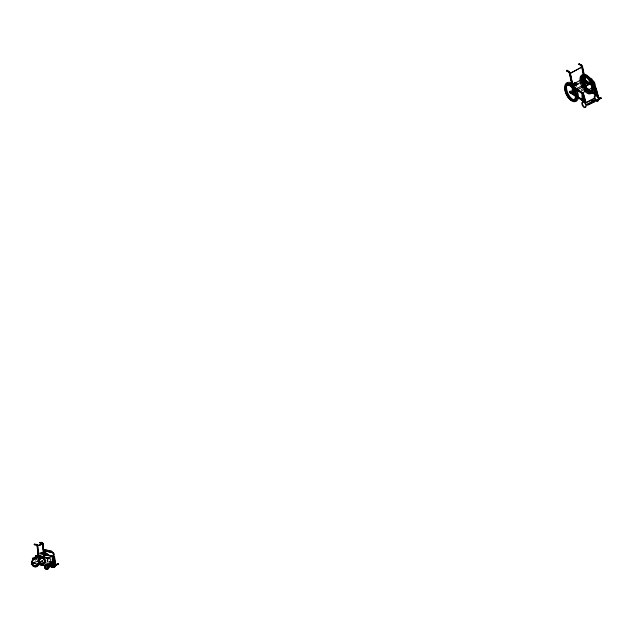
<?xml version="1.0" encoding="UTF-8"?>
<svg xmlns="http://www.w3.org/2000/svg" width="633" height="633" viewBox="0 0 633 633"><rect width="100%" height="100%" fill="white"/><g stroke="black" fill="none" stroke-linecap="round" stroke-linejoin="round"><path stroke-width="0.47" stroke-dasharray="3.17 2.37" d="M47.048 562.12L47.443 559.279M47.277 562.215L47.633 559.627M47.546 561.368L47.799 559.532M47.799 561.289L48.045 559.453M46.541 560.276L48.266 559.77M575.104 85.724L577.304 87.267M581.814 91.073L581.64 90.123A2.492 1.226 64.7 0 0 581.379 89.467M35.092 560.173A3.086 2.659 78.6 0 1 35.765 560.45M581.656 89.332A3.118 1.527 64.7 0 1 582.162 90.962M582.075 89.506A2.492 1.219 64.7 0 1 582.368 90.788"/><path stroke-width="0.95" d="M34.411 563.006L35.108 563.552M40.069 542.402C39.183 543.383 41.003 541.555 42.158 542.679A1.234 1.06 76 0 1 43.179 543.961L43.685 550.14L52.412 552.111A2.223 1.899 77.1 0 1 54.019 554.753L53.789 556.391A2.01 1.717 77.4 0 1 54.707 557.847L55.649 563.718L51.779 564.85M53.346 556.629L43.819 554.168L42.546 544.063A0.957 0.823 76 0 0 41.897 543.185L42.158 542.679L42.142 543.106A0.957 0.823 76 0 1 42.791 543.984L43.463 554.54L53.346 556.629L53.417 556.201L43.819 554.168L38.297 555.885L38.13 554.136M34.317 544.269L34.301 544.697L36.39 544.966L36.651 544.451L34.317 544.269L36.651 544.451A1.226 1.06 76.1 0 1 37.656 545.559L37.917 551.952L37.418 545.812A1.226 1.06 76.2 0 0 36.405 544.538L36.39 544.966A0.95 0.823 76.2 0 1 37.038 545.836L38.146 554.302L43.922 552.498L42.917 543.874A1.234 1.06 76 0 0 41.913 542.758L39.816 542.489M34.562 544.19L34.301 544.704L36.635 544.886A0.95 0.823 76.2 0 1 37.284 545.757L38.194 556.17L47.791 558.322L47.863 557.895L38.297 555.885M36.39 544.958L36.405 544.538M39.8 542.916L41.889 543.193L41.913 542.758M41.889 543.193L42.158 542.679M36.635 544.886L36.651 544.451M50.672 561.993L52.602 562.286L53.599 553.899A1.78 1.519 77.1 0 0 52.357 552.538L43.732 550.599L43.922 552.498M43.875 557.475L44.286 554.587L43.606 557.586L43.163 557.467L43.804 554.476L43.4 557.396L43.859 557.507L43.922 557.04L43.226 556.993L43.669 557.119M54.375 566.369L53.884 566.258L53.987 565.316L55.585 565.356L55.482 566.298L54.865 566.48M53.805 567.184C54.81 565.546 55.395 566.408 54.398 566.63M54.541 566.448C54.588 567.089 54.992 567.128 54.43 566.448M53.884 566.258L54.501 566.076L54.604 565.142M54.612 566.741L55.118 566.598L54.406 566.907M54.865 566.772L54.992 566.187M50.284 563.971L50.846 559.002L38.613 556.233L32.623 558.053L32.038 563.022L44.255 565.728L50.284 563.971L39.919 561.653M36.864 558.781L36.991 557.689L35.796 557.918C34.68 560.102 38.328 558.1 35.67 559.01M38.613 556.233L38.027 561.234L32.038 563.022M32.892 559.841L33.019 558.757L33.96 558.472L34.079 559.619L32.892 559.841L34.079 559.619M33.138 559.896L33.272 558.812L34.214 558.528M33.834 559.564L33.96 558.472M35.282 557.254L35.393 556.304L37.007 556.344L36.896 557.293L35.891 557.064C37.11 554.919 35.939 555.988 36.263 555.869M36.342 556.47C37.83 555.806 35.132 555.101 35.772 556.391M35.915 559.066L36.041 557.974L36.991 557.689M35.701 556.217L36.761 556.415L36.081 555.703M36.611 558.725L36.738 557.633M52.412 552.111L51.051 551.936L51.4 551.121L51.305 551.841M52.349 562.357L53.386 554.73A1.78 1.519 77.1 0 0 52.104 552.617L43.479 550.678M52.721 562.452L55.103 562.705L52.721 562.452L53.734 556.85A1.567 1.337 77.4 0 1 54.311 557.792L55.617 565.047L57.445 564.604L57.35 564.185L55.775 564.565L55.577 563.726L55.016 563.805L54.058 557.871A1.567 1.337 77.5 0 0 53.473 556.929M53.892 556.771A2.01 1.717 77.5 0 0 53.536 556.47L53.758 554.825A2.223 1.899 77.1 0 0 52.159 552.19M52.982 562.381L53.734 556.85M45.861 552.846L45.513 553.638L45.861 552.846L43.028 552.237M48.369 555.07L48.314 555.505L47.364 554.912M39.373 556.573L42.522 557.285L42.577 556.85M37.418 545.812L42.925 544.04L43.463 550.227L44.429 550.441L44.769 549.697L51.4 551.121M44.769 549.697L44.429 550.441M53.093 556.708L53.417 556.201M54.422 566.052L54.509 565.459M54.446 566.234L54.675 565.491M50.521 564.858L50.6 564.145M50.735 564.794L51.083 563.813M50.759 565.34L50.996 564.232M50.964 564.81L51.154 564.312M52.634 564.992C53.164 565.791 52.009 564.723 52.982 565.198M53.971 566.575L54.288 565.047L53.512 563.623M54.327 565.957L54.493 564.96M45.093 565.965L45.149 567.564M46.739 566.915L46.415 566.67L46.573 567.239M48.14 567.754L47.847 565.862M48.29 567.833L48.322 567.263M48.551 567.271L47.72 568.656L48.654 567.73M48.765 567.215L48.037 568.853M44.848 565.847L45.204 568.212M44.793 566.622L45.331 565.514M577.359 97.49L569.906 92.576L569.89 92.038L570.444 91.753L570.468 92.283L585.414 101.953L584.852 102.237L582.621 100.94L577.51 97.071M569.993 92.078L570.681 93.209M590.304 90.369L589.584 91.073L583.887 87.251M48.796 562.041L49.247 561.55L52.602 562.286M55.174 566.385L54.755 566.67M54.114 566.377L54.406 565.934M54.216 566.749L54.565 566.005M50.632 564.335L51.249 563.204M50.909 564.256L51.226 563.774M51.067 564.335L51.368 563.892M47.926 568.173L48.219 567.73M48.203 568.252L48.44 567.793M44.737 566.068L45.109 565.324M44.888 566.147L45.449 565.206M40.757 557.341L41.177 557.246M42.205 557.08L41.825 556.613M585.343 84.134L572.39 90.804L572.62 91.872L573.102 91.54M53.631 566.939L54.288 566.147L53.852 566.875M50.862 563.876L51.985 563.156M51.138 563.797L51.566 563.402M51.281 563.916L52.056 563.323M45.497 564.905C43.4 566.076 44.919 569.779 47.238 569.217M45.188 565.704L45.663 565.142M42.379 560.767C41.976 562.088 41.303 560.379 42.49 560.988M42.182 561.234L42.087 560.759L42.316 561.202M53.425 566.939L53.892 566.685M53.212 567.192L53.908 566.859M53.995 566.836L52.737 567.31M53.322 567.469L54.794 565.578L53.67 563.402M47.704 568.481L46.802 568.845M47.301 568.909L48.084 568.553M47.562 569.138C50.189 568.379 48.915 563.94 46.296 564.549M45.307 565.245L46.082 564.897M45.41 565.396L45.877 565.142M51.732 562.919C48.781 563.821 50.775 568.758 53.544 567.405M51.202 563.505L52.958 563.061L52.096 563.141M583.721 75.153L584.283 74.86L582.629 66.916A1.749 0.847 64.3 0 0 581.403 64.906L580.904 65.729A1.361 0.657 64.3 0 1 581.703 67.098L570.317 73.412L571.971 81.325M566.464 70.556L568.545 71.711L569.099 71.418L569.162 71.948A1.345 0.665 64.3 0 1 569.953 73.301L572.042 84.624L569.399 73.594A1.345 0.665 64.3 0 0 568.608 72.241L566.464 70.556L567.026 70.263L569.099 71.418A1.733 0.855 64.3 0 1 570.278 73.199L573.031 86.373L582.455 93.13L581.893 93.415L576.378 89.767L576.813 89.395L578.443 90.479L577.889 90.772L576.813 89.554L576.829 90.068M581.403 64.906L580.904 65.737L578.768 64.028L579.33 63.727L581.474 65.428A1.361 0.657 64.3 0 1 582.265 66.797L583.935 74.734M566.527 71.094L567.081 70.785L569.162 71.956L568.608 72.249L568.545 71.711A1.733 0.855 64.3 0 1 569.763 73.705L570.657 78.088M578.831 64.55L579.393 64.257L580.437 64.851M570.278 73.199L582.02 66.995A1.749 0.847 64.3 0 0 580.841 65.199L580.904 65.737M584.686 75.034L585.248 74.734L591.902 79.165L591.95 80.043L591.38 80.336M567.761 84.062L568.165 83.857M584.971 75.09L585.383 74.876M571.211 82.345L572.09 81.91L572.596 84.331L584.394 78.207L583.879 75.77M589.727 78.539L593.066 80.795A3.149 1.519 64.8 0 1 595.099 84.735L595.202 86.697L594.252 87.117L584.56 80.581L583.99 77.922L584.955 77.914L584.417 75.454M572.185 85.305L572.477 86.666L573.031 86.373M587.93 82.361L590.241 84.426L590.811 84.134L585.398 79.972L573.031 86.404L582.653 92.766L586.862 90.606M571.615 84.205L572.2 86.982L572.754 86.697L576.117 88.937M584.56 80.581L585.129 80.288L590.811 84.134M572.343 88.319L572.905 88.034M584.71 81.926L585.28 81.633M591.341 79.449L591.902 79.165M572.398 89.759L572.96 89.467M584.781 83.374L585.343 83.081M572.873 90.274L573.435 89.989L572.406 89.957L572.881 90.472M585.367 83.493L585.224 80.351L584.655 80.644L584.789 83.572L585.818 83.603M569.906 92.576L570.468 92.283M588.619 83.327L589.188 83.034L588.848 82.306L588.279 82.599L588.619 83.327L589.299 83.113L588.563 82.448M582.518 87.125L572.501 92.307L573.166 92.671A1.361 0.673 64.6 0 0 573.411 91.35M584.243 86.238L585.968 85.352M572.889 92.6L573.443 92.315M578.174 89.799L577.612 90.084L581.885 92.909L582.21 100.164L582.771 99.879L582.455 92.632L581.893 93.415M585.28 86.23L587.82 84.925M589.972 83.738L590.534 83.445M572.992 92.647L573.545 92.355L573.633 94.372L573.071 94.665L573.609 93.842M584.916 85.969L585.383 86.278L588.097 84.996A1.377 0.665 64.7 0 0 588.128 83.24A1.377 0.665 64.7 0 0 586.823 82.781A1.377 0.665 64.7 0 0 587.685 84.854L587.899 84.972M584.963 87.449L585.533 87.156L585.462 85.645L586.118 86.017A1.377 0.665 64.7 0 0 586.411 85.819M585.446 87.773L586.016 87.481M568.299 97.878L568.695 97.672M585.604 89.024L586.016 88.81M588.548 89.744L591.918 88.019M587.155 81.831L584.837 80.264L594.814 86.824L594.806 86.317L594.252 87.117M594.751 89.435L594.656 87.544L595.226 87.251A2.208 1.068 64.9 0 1 595.962 88.66L598.375 96.62L596.365 88.921A2.841 1.369 64.9 0 0 595.202 86.697M578.736 98.4L579.401 97.672L570.444 91.753M582.597 100.425L583.151 100.149L585.264 101.367L584.702 101.644M595.55 93.882L594.98 94.167L597.085 95.409L597.655 95.124L595.55 93.882L595.226 87.251M591.902 92.624L597.243 96.002L597.813 95.718L592.472 92.331M582.653 94.349A2.192 1.076 64.8 0 1 583.033 95.235L585.05 102.997L591.008 100.061L591.586 101.264L593.018 101.407L593.2 101.968L587.305 104.92L585.628 104.769L585.121 103.021M594.173 100.94L594.324 101.407L592.638 101.248L592.132 99.492L594.434 98.337M597.441 96.77L598.082 96.509L598.589 98.265L600.266 98.431L600.092 97.862L598.652 97.719L598.304 96.588L597.441 96.77L597.243 96.002M585.209 103.052L591.238 100.141M592.132 99.492L594.664 98.424M597.805 96.904L598.375 96.62M585.628 104.769L591.515 101.81L593.2 101.968M592.638 101.248L596.041 99.547M600.266 98.431L594.292 101.32L595.289 101.019M598.683 99.318L601.231 98.044L597.956 100.117M593.05 101.502L594.284 101.953L588.397 104.896L587.282 104.825M42.799 543.984L37.663 545.725L38.542 555.806L43.63 556.953L43.812 557.444M40.844 543.059L40.053 542.837L42.142 543.106M37.656 545.559L42.917 543.874L42.981 544.665M37.956 552.411L38.146 554.302L38.233 552.34M43.376 550.845L43.273 552.474M43.819 554.168L49.168 555.252M37.743 554.097L38.194 556.17M43.463 554.54L49.358 555.742L48.915 555.331M38.755 556.304L38.027 556.272M41.794 552.823L46.866 553.828A2.216 1.899 77.2 0 1 48.417 555.521M39.871 552.838L46.81 554.255A1.772 1.519 77.2 0 1 47.973 555.363M53.378 556.304L48.076 557.942L38.542 555.829M47.491 555.45L47.57 554.888M43.63 556.953L43.859 557.507M36.398 556.534L37.007 556.344M54.715 557.871L54.454 557.926A2.01 1.717 77.5 0 0 54.09 557.016M47.356 564.47L49.358 564.881M52.666 562.887L55.174 563.156L52.666 562.887L53.441 563.228M49.77 563.433L50.078 565.372L49.54 564.359L49.445 565.459L55.34 563.734M50.078 565.372L49.445 565.459M51.613 565.791L54.114 565.055M54.019 565.166L57.35 564.185M53.204 565.491L49.793 566.764L49.516 565.459M49.793 566.764L58.584 563.94L54.106 565.522M51.621 566.329L57.445 564.604M45.544 568.727L45.18 568.038M57.366 564.256L58.584 563.94M57.429 564.541L58.655 564.225M52.99 567.049L53.504 566.915M46.834 569.027L47.665 568.806M47.024 569.273L47.776 569.083M45.798 565.166L46.763 565.063M51.51 562.982L52.27 562.784M51.969 563.346L52.492 563.22M49.706 566.345L50.047 566.701M36.35 556.162L36.761 556.415M52.539 567.026L53.077 567.026M52.523 567.208L53.101 567.208M52.238 567.287L52.958 567.247M52.998 567.54L50.949 566.424M46.351 568.822L47.19 568.925M46.336 569.004L46.977 568.988M46.28 564.858L48.337 565.657M46.225 565.063L47.206 565.214M52.017 562.856L53.892 563.338L54.77 564.96M52.404 563.243L52.943 563.243M593.168 101.881L594.284 101.953M600.124 97.965L601.231 98.044M600.242 98.344L601.35 98.424M38.233 552.609L38.399 554.223L37.98 552.688M43.503 550.955L42.546 544.063M578.174 97.514L579.401 97.672L582.771 99.879M585.889 85.376L585.47 85.083M36.026 555.837L35.899 556.091M43.724 552.522L45.608 552.925M44.516 549.776L50.205 550.995M49.05 561.962L52.919 562.808M50.347 562.381L51.89 562.721M41.984 552.728L45.758 553.558M42.047 552.744L46.866 553.828M41.098 552.981L46.81 554.255M54.501 566.076L55.482 566.298M35.393 556.304L35.891 556.423M46.7 568.901L45.513 568.41M45.908 568.671L46.478 568.964M45.853 568.838L46.668 569.186M46.692 564.905L48.124 565.72M52.618 567.002L51.692 566.606M52.033 567.041L52.602 567.184M52.46 567.223L51.313 566.828M52.808 563.101L53.386 563.394M52.594 563.164L53.299 563.417M571.765 82.061L572.596 84.331M584.117 75.62L584.955 77.914M573.522 92.355L573.063 92.022L573.126 93.518L572.564 93.811L569.89 92.038M578.768 64.028L581.466 65.436M575.128 82.622L578.087 84.561M579.511 98.392L582.21 100.164M573.767 94.602L576.631 96.493M576.639 84.426L574.424 82.955L576.829 84.561M573.862 83.24L575.35 84.221M574.455 83.477L576.813 85.051M571.583 82.535L576.244 85.328M572.2 86.982L572.778 87.37M592.472 91.817L595.17 93.613L594.537 83.509A2.516 1.211 64.8 0 0 593.089 81.309L589.932 79.18M592.583 92.553L593.928 93.455M572.477 86.666L575.927 88.96M573.474 87.829L576.259 89.688M46.217 568.735L44.872 566.598M46.122 569.004L45.054 568.149M52.175 566.851L51.051 564.786M52.12 567.018L50.814 565.324M51.534 566.764L51.969 567.057M47.412 564.763L48.599 566.139M47.174 565.071L47.697 565.34M47.119 565.237L47.602 565.475M592.67 84.885L594.806 86.317M591.8 91.366L582.858 85.36L582.882 85.898M583.673 86.428L590.32 90.891M589.734 90.654L591.23 91.658M589.584 91.073L591.127 92.102M53.172 563.069L53.884 563.52M53.299 563.267L53.781 563.663M53.077 563.33L53.702 563.687M584.663 76.3L588.595 78.951M590.953 80.541L592.528 81.602A2.516 1.211 64.8 0 1 594.158 84.751L594.553 92.988M585.462 76.332L587.677 77.835M584.789 83.572L585.248 83.896M591.673 81.649L594.601 83.738M41.778 556.676L42.522 557.285M47.617 565.364L48.488 567.295M47.515 565.498L47.934 565.839M53.734 563.56L54.114 564.027M51.677 566.725L51.115 565.799M570.681 92.869L570.349 92.109M588.927 82.353L589.758 83.421L589.734 82.899M54.082 563.861L54.557 565.024M54.034 564.05L54.406 564.984M50.964 565.862L51.313 566.321M50.964 566.527L50.49 565.364M47.973 565.76L48.243 566.242M45.196 568.102L44.737 567.057M34.459 563.251L35.06 563.046M592.361 99.579L592.71 100.702M591.008 100.061L591.515 101.81M51.051 565.831L50.885 564.755M48.622 566.1L48.788 566.709M48.322 566.219L48.385 566.772M596.239 90.915L597.362 95.195M597.085 95.409L595.392 88.944A2.208 1.068 64.9 0 0 594.656 87.544M583.436 95.488L585.414 103.124M595.788 89.182L595.795 89.206A2.841 1.369 64.9 0 0 595.376 88.106M583.927 76.102L584.686 79.576M584.03 76.569L584.394 78.207M583.697 76.585L583.99 77.922M571.504 82.187L572.042 84.624M584.916 77.701L585.398 79.972M584.528 77.487L585.129 80.288M582.289 68.269L583.389 73.452M572.2 84.054L572.754 86.697M581.703 67.098L583.365 75.034M571.021 79.845L571.377 81.594M52.167 564.668L52.373 566.005M579.33 63.727L579.393 64.257M567.026 70.263L567.081 70.785M569.099 71.418L569.162 71.956M568.545 71.711L568.608 72.249M43.906 552.332L44.073 554.097M43.519 552.293L43.717 554.461M594.632 86.99L594.537 85.028A3.141 1.519 64.8 0 0 594.308 83.833M585.778 82.282L585.707 80.676L585.137 80.969L585.209 82.575M585.944 85.993L586.039 88.019L585.47 88.311L585.383 86.286M583.151 100.149L582.866 93.549A2.192 1.076 64.8 0 1 583.594 94.95L585.976 102.847L583.99 95.172A2.817 1.377 64.8 0 0 582.835 93.004M582.392 95.718L582.558 99.484M573.332 87.077L573.435 89.989M572.968 89.664L572.849 86.753L572.295 87.045L572.414 90.163M54.573 564.968L54.573 565.641M50.474 564.747L50.537 565.404M48.749 566.67L48.812 567.326M48.306 566.764L48.401 567.318M44.721 566.432L44.808 567.113M582.447 92.624L582.455 93.13M37.877 563.813A3.387 2.912 78.6 0 1 34.894 566.44A3.387 2.912 78.6 0 1 32.061 563.22M32.307 561.518A3.387 2.912 78.6 0 1 32.71 560.798M38.502 564.723A3.861 3.323 78.6 0 1 34.079 566.361A3.861 3.323 78.6 0 1 32.402 561.162M38.281 563.916A3.861 3.323 78.6 0 1 33.604 566.488A3.861 3.323 78.6 0 1 32.394 560.482M38.344 563.679A3.387 2.912 78.6 0 1 34.981 566.242A3.387 2.912 78.6 0 1 32.552 562.215M40.385 557.95A3.41 2.92 78.4 0 1 44.183 560.181A3.41 2.92 78.4 0 1 42.474 564.43A3.41 2.92 78.4 0 1 38.684 562.199M39.151 558.884A3.41 2.92 78.4 0 1 39.713 558.322M37.553 563.9A3.387 2.912 78.6 0 1 33.462 566.155A3.387 2.912 78.6 0 1 32.394 560.893M37.3 563.837A3.086 2.659 78.6 0 1 34.934 566.242A3.086 2.659 78.6 0 1 32.164 564.09M32.228 561.748A3.086 2.659 78.6 0 1 32.592 561.091M37.489 563.789A3.094 2.659 78.6 0 1 34.768 566.179A3.094 2.659 78.6 0 1 32.188 563.251M32.41 561.693A3.094 2.659 78.6 0 1 32.774 561.036M37.743 563.853A3.387 2.912 78.6 0 1 35.139 566.488A3.387 2.912 78.6 0 1 32.101 564.13M31.927 563.259A3.387 2.912 78.6 0 1 31.951 562.381M32.172 561.558A3.387 2.912 78.6 0 1 32.576 560.838M570.942 91.468A1.361 0.673 64.6 0 0 569.929 91.674A1.361 0.673 64.6 0 0 570.816 93.518L571.227 93.66A1.361 0.673 64.6 0 0 571.52 93.462M572.09 100.734A8.949 4.439 64.6 0 1 566.638 95.116A8.949 4.439 64.6 0 1 564.929 86.974M567.35 84.308A8.949 4.439 64.6 0 1 568.656 84.505M570.08 85.257A8.949 4.439 64.6 0 1 572.438 87.576M575.001 92.244A8.949 4.439 64.6 0 1 575.84 95.773M575.888 96.43A8.949 4.439 64.6 0 1 575.777 98.202M568.244 96.881A8.957 4.431 64.6 0 1 567.041 94.91M566.1 92.766A8.957 4.431 64.6 0 1 565.475 90.59M566.646 84.466A8.957 4.431 64.6 0 1 571.915 86.302M573.276 87.955A8.957 4.431 64.6 0 1 574.463 89.918M574.804 90.614A8.957 4.431 64.6 0 1 574.891 100.323M597.884 99.128A3.07 1.488 65 0 1 596.563 101.248A3.07 1.488 65 0 1 594.268 97.442A3.07 1.488 65 0 1 595.993 95.994M585.485 85.677A1.377 0.665 64.7 0 1 584.829 83.873A1.377 0.665 64.7 0 1 585.826 83.801M586.451 85.02A1.377 0.665 64.7 0 1 586.482 85.605M566.931 84.316A8.957 4.431 64.6 0 1 572.2 86.151M573.561 87.813A8.957 4.431 64.6 0 1 575.175 100.172M577.486 97.332A8.965 4.431 64.6 0 1 571.393 98.337A8.965 4.431 64.6 0 1 566.511 87.251A8.965 4.431 64.6 0 1 571.781 84.371M576.109 89.941A8.965 4.431 64.6 0 1 577.597 95.559M585.541 106.645A3.046 1.495 65 0 1 583.491 107.009A3.046 1.495 65 0 1 581.838 103.242A3.046 1.495 65 0 1 583.594 102.229M592.773 81.309A3.141 1.519 64.8 0 1 593.556 82.235M593.786 82.607A3.141 1.519 64.8 0 1 594.165 83.414M592.749 89.562A9.06 4.391 64.7 0 1 584.037 87.077A9.06 4.391 64.7 0 1 584.647 75.485A9.06 4.391 64.7 0 1 592.844 87.781M576.671 89.688A10.223 5.056 64.6 0 1 575.175 101.217A10.223 5.056 64.6 0 1 565.981 89.38A10.223 5.056 64.6 0 1 571.741 83.342M572.295 83.762A10.223 5.056 64.6 0 1 574.432 85.985M576.679 100.228A10.215 5.056 64.6 0 1 566.796 95.108A10.215 5.056 64.6 0 1 567.611 82.788M584.536 76.237A9.052 4.391 64.7 0 1 590.454 83.002A9.052 4.391 64.7 0 1 591.246 91.5M590.439 92.426A9.052 4.391 64.7 0 1 589.355 92.806M592.86 84.339A10.326 5.009 64.7 0 1 587.337 92.086A10.326 5.009 64.7 0 1 581.727 75.636A10.326 5.009 64.7 0 1 592.575 83.509M572.533 92.339A1.361 0.673 64.6 0 1 571.908 90.44A1.361 0.673 64.6 0 1 573.087 90.725M583.832 76.395A8.261 4.004 64.7 0 1 592.259 84.806A8.261 4.004 64.7 0 1 587.464 90.155A8.261 4.004 64.7 0 1 583.088 77.226M566.606 85.368A8.166 4.043 64.6 0 1 572.659 88.549M574.052 90.97A8.166 4.043 64.6 0 1 575.16 94.238M575.405 96.097A8.166 4.043 64.6 0 1 573.126 100.18M591.934 92.489A10.318 5.009 64.7 0 1 582.075 87.251A10.318 5.009 64.7 0 1 582.803 74.852M593.05 89.419A9.06 4.391 64.7 0 1 584.457 87.156A9.06 4.391 64.7 0 1 584.663 75.327A9.06 4.391 64.7 0 1 593.089 86.966M566.25 85.993A8.166 4.043 64.6 0 1 571.821 86.832M573.055 88.343A8.166 4.043 64.6 0 1 574.139 90.131M574.455 90.764A8.166 4.043 64.6 0 1 573.53 99.982M46.62 553.907A2.208 1.899 77.2 0 1 48.163 555.592M48.44 558.575A1.994 1.709 77.6 0 0 47.989 558.156L48.235 558.084A1.994 1.709 77.6 0 1 48.788 558.63M46.557 554.334A1.772 1.519 77.2 0 1 47.34 554.809M587.218 83.287C587.574 85.653 588.65 82.891 587.218 83.287M587.622 83.081C587.986 85.447 589.062 82.678 587.622 83.081M577.343 96.968L577.193 97.379L577.905 96.683L577.343 96.968M583.689 74.836L584.647 74.401L583.642 74.916M585.351 90.028L584.346 90.535L585.351 90.028M582.107 67.407L582.02 66.995L582.107 67.407M583.373 73.388L582.423 68.91L583.349 73.373M39.222 559.485A3.41 2.92 78.3 0 0 42.213 564.446A3.41 2.92 78.3 0 0 44.286 559.232A3.41 2.92 78.3 0 0 39.222 559.485M38.368 559.406A3.893 3.331 78.4 0 0 41.778 565.055A3.893 3.331 78.4 0 0 44.144 559.113A3.893 3.331 78.4 0 0 38.368 559.406M38.842 559.263A3.893 3.331 78.3 0 0 42.261 564.921A3.893 3.331 78.3 0 0 44.619 558.979A3.893 3.331 78.3 0 0 38.842 559.263M39.539 559.39A3.41 2.92 78.3 0 0 42.538 564.351A3.41 2.92 78.3 0 0 44.611 559.137A3.41 2.92 78.3 0 0 39.539 559.39M39.357 559.445A3.41 2.92 78.3 0 0 42.348 564.407A3.41 2.92 78.3 0 0 44.421 559.192A3.41 2.92 78.3 0 0 39.357 559.445M39.776 559.532A3.118 2.667 78.3 0 0 42.514 564.058A3.118 2.667 78.3 0 0 44.405 559.303A3.118 2.667 78.3 0 0 39.776 559.532M39.594 559.58A3.11 2.667 78.3 0 0 42.324 564.106A3.11 2.667 78.3 0 0 44.215 559.35A3.11 2.667 78.3 0 0 39.594 559.58M594.814 96.936A3.07 1.488 65 0 0 597.726 101.09A3.07 1.488 65 0 0 597.505 96.691A3.07 1.488 65 0 0 594.814 96.936M582.4 103.187A3.046 1.495 65 0 0 585.303 107.293A3.046 1.495 65 0 0 585.098 102.926A3.046 1.495 65 0 0 582.4 103.187M582.969 79.972A8.269 4.004 64.7 0 0 590.834 91.176A8.269 4.004 64.7 0 0 590.249 79.402A8.269 4.004 64.7 0 0 582.969 79.972M582.487 79.631A9.06 4.391 64.7 0 0 591.103 91.912A9.06 4.391 64.7 0 0 590.462 79.006A9.06 4.391 64.7 0 0 582.487 79.631"/></g></svg>
